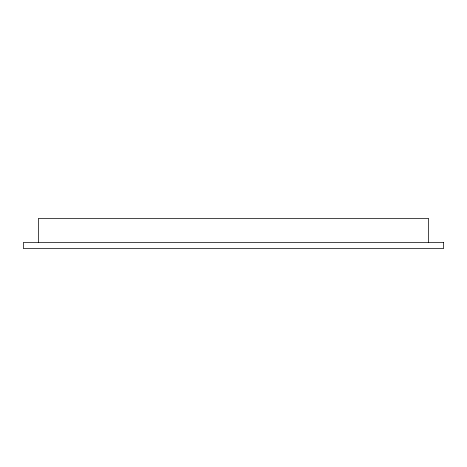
<?xml version="1.0" encoding="UTF-8"?>
<svg xmlns="http://www.w3.org/2000/svg" width="467" height="467" viewBox="0 0 467 467"><rect width="100%" height="100%" fill="white"/><g stroke="black" fill="none" stroke-linecap="round" stroke-linejoin="round"><path stroke-width="0.7" d="M428.642 242.507L428.642 218.492L38.358 218.492L38.358 242.507M443.65 242.507L23.35 242.507L23.35 248.508L443.65 248.508L443.65 242.507"/></g></svg>
